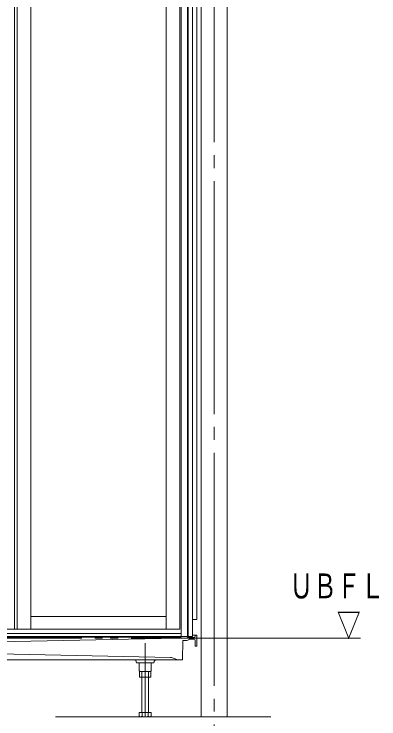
# Model space of a CAD drawing. Units: millimetres on the paper. Extents: x -305 to 305, y -152 to 152.
# Drawn here: x -207.9 to -179.7, y -97.6 to -43.1 of the extents above; entities that cross this region are included whole.
import ezdxf
from ezdxf.enums import TextEntityAlignment as Align

# ---------------------------------------------------------------- set-up
doc = ezdxf.new("R2010")
doc.units = ezdxf.units.MM
doc.linetypes.add('LONG_CHAIN', pattern=[21, 18, -1, 1, -1])
doc.linetypes.add('LONG_DOUBLE_CHAIN', pattern=[21.8, 18, -1, 0.6, -0.6, 0.6, -1])
doc.layers.add('0-1_VIEW0001', color=7, linetype='Continuous', lineweight=9)
doc.styles.add('ＭＳ ゴシック', font='')
doc.styles.get('ＭＳ ゴシック').set_extended_font_data('MS Gothic')

msp = doc.modelspace()

# ---------------------------------------------------------------- linework, layer by layer
at = {"layer": '0-1_VIEW0001'}
for p, q in [((-193.425, -14.02), (-193.425, -97.42)), ((-191.425, -14.02), (-191.425, -97.42)), ((-191.425, -14.02), (-191.425, -97.42)), ((-194.425, -91.22), (-194.425, -25.187)), ((-194.091, -91.22), (-194.091, -25.187)), ((-193.758, -89.887), (-193.758, -25.187)), ((-193.758, -89.887), (-194.091, -89.887)), ((-195.258, -91.354), (-216.591, -91.787)), ((-194.558, -91.34), (-195.258, -91.354)), ((-194.975, -91.22), (-194.091, -91.22)), ((-194.425, -91.287), (-193.993, -91.287)), ((-194.321, -91.424), (-193.967, -91.424)), ((-193.758, -91.12), (-194.091, -91.12)), ((-193.893, -91.954), (-193.901, -91.489)), ((-193.892, -91.153), (-193.893, -91.189)), ((-193.773, -91.954), (-193.758, -91.12)), ((-194.838, -91.515), (-194.865, -93.02)), ((-194.539, -91.509), (-194.838, -91.515)), ((-193.773, -91.954), (-193.893, -91.954)), ((-195.787, -92.826), (-215.187, -92.438)), ((-208.425, -93.02), (-199.425, -93.02)), ((-199.425, -93.02), (-196.721, -93.02)), ((-198.61, -93.02), (-198.689, -93.02)), ((-196.827, -93.02), (-196.906, -93.02)), ((-196.827, -93.02), (-195.196, -93.02)), ((-195.316, -92.998), (-195.731, -92.837)), ((-195.196, -93.02), (-194.985, -93.02)), ((-194.865, -93.02), (-194.985, -93.02)), ((-198.443, -93.184), (-198.443, -93.188)), ((-198.377, -93.254), (-197.139, -93.254)), ((-198.22, -93.254), (-198.22, -93.875)), ((-197.296, -93.254), (-197.296, -93.875)), ((-197.073, -93.184), (-197.073, -93.188)), ((-198.22, -93.875), (-198.141, -93.92)), ((-198.191, -93.92), (-197.325, -93.92)), ((-197.375, -93.92), (-198.141, -93.92)), ((-198.025, -93.92), (-198.025, -97.087)), ((-197.491, -93.92), (-197.491, -97.087)), ((-197.375, -93.92), (-197.296, -93.875)), ((-197.325, -93.92), (-197.325, -94.354)), ((-188.034, -97.42), (-204.683, -97.42)), ((-188.034, -97.42), (-204.683, -97.42)), ((-188.034, -97.42), (-204.683, -97.42)), ((-198.22, -97.087), (-198.22, -97.375)), ((-198.22, -97.087), (-197.296, -97.087)), ((-198.141, -97.42), (-198.22, -97.375)), ((-198.141, -97.42), (-197.375, -97.42)), ((-197.989, -97.087), (-197.989, -97.375)), ((-197.527, -97.087), (-197.527, -97.375)), ((-197.296, -97.375), (-197.375, -97.42)), ((-197.296, -97.087), (-197.296, -97.375))]:
    msp.add_line(p, q, dxfattribs=at)
at = {"layer": '0-1_VIEW0001', "linetype": 'LONG_CHAIN'}
for p, q in [((-192.425, -14.02), (-192.425, -107.684)), ((-197.758, -91.723), (-197.758, -97.42))]:
    msp.add_line(p, q, dxfattribs=at)
at = {"layer": '0-1_VIEW0001', "color": 5}
for p, q in [((-194.975, -25.187), (-194.975, -91.27)), ((-194.475, -25.187), (-194.475, -91.22)), ((-207.858, -27.787), (-207.858, -90.654)), ((-207.658, -27.787), (-207.658, -90.654)), ((-206.591, -27.787), (-206.591, -90.654)), ((-196.141, -27.787), (-196.141, -90.654)), ((-195.075, -27.787), (-195.075, -90.654)), ((-196.141, -89.654), (-206.591, -89.654)), ((-220.441, -90.654), (-195.075, -90.654)), ((-221.041, -91.22), (-194.475, -91.22)), ((-220.541, -90.987), (-194.975, -90.987)), ((-220.541, -91.27), (-194.975, -91.27))]:
    msp.add_line(p, q, dxfattribs=at)
at = {"layer": '0-1_VIEW0001', "linetype": 'LONG_DOUBLE_CHAIN'}
msp.add_line((-264.254, -91.354), (-181.091, -91.354), dxfattribs=at)
at = {"layer": '0-1_VIEW0001'}
msp.add_lwpolyline([(-198.191, -93.92), (-198.191, -94.354), (-197.325, -94.354)], dxfattribs=at)
for centre, radius, start, end in [((-194.56, -91.24), 0.1, 271.1458, 312.5597), ((-194.544, -91.243), 0.267, 271.1458, 312.0236), ((-194.425, -91.387), 0.1, 90, 132.5597), ((-194.321, -91.49), 0.0667, 90, 132.0236), ((-193.993, -91.187), 0.1, 270, 359), ((-193.967, -91.49), 0.0667, 1, 90), ((-193.859, -91.154), 0.0333, 90, 179), ((-198.61, -93.187), 0.167, 1.1546, 90), ((-196.906, -93.187), 0.167, 90, 178.8454), ((-195.791, -92.993), 0.167, 68.8602, 88.8542), ((-195.196, -92.687), 0.333, 248.8602, 270), ((-198.377, -93.187), 0.0667, 181.1546, 270), ((-197.139, -93.187), 0.0667, 270, 358.8454), ((-198.148, -97.12), 0.3, 271.2052, 301.9385), ((-197.758, -96.809), 0.611, 247.7812, 292.2178), ((-197.368, -97.12), 0.3, 238.0615, 268.7948)]:
    msp.add_arc(centre, radius, start, end, dxfattribs=at)

# ---------------------------------------------------------------- texts
at = {"layer": '0-1_VIEW0001', "style": 'ＭＳ ゴシック', "width": 0.7}
for s, p in [('ＵＢＦＬ', (-186.596, -88.842)), ('\u3000\u3000▽', (-186.596, -91.84))]:
    msp.add_text(s, height=1.921, dxfattribs=at).set_placement(p, align=Align.BOTTOM_LEFT)

doc.saveas('drawing.dxf')
